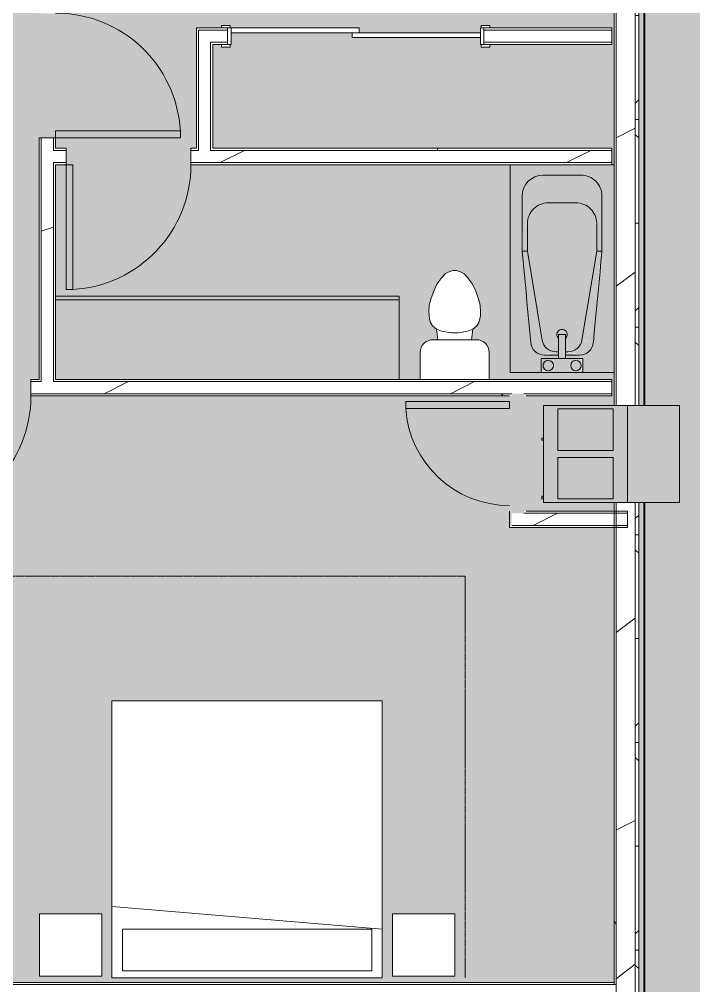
# Model space of a CAD drawing. Header units: inches. Extents: x -9418 to 110693, y 8585 to 209374.
# Drawn here: x -2242.5 to -2047.8, y 11685.1 to 11964.2 of the extents above; entities that cross this region are included whole.
import ezdxf

# ---------------------------------------------------------------- set-up
doc = ezdxf.new("R2010")
doc.units = ezdxf.units.IN
doc.header["$MEASUREMENT"] = 0
doc.linetypes.add('Dash 1_16_', pattern=[0.125, 0.0625, -0.0625])
for name, color, linetype, lineweight in [('0-1', 7, 'Continuous', 5), ('0-3', 7, 'Continuous', 9), ('A-AREA-PATT-2', 254, 'Continuous', 9), ('A-DOOR-1', 7, 'Continuous', 9), ('A-DOOR-FRAM-1', 7, 'Continuous', 9), ('A-FLOR-1', 192, 'Continuous', 5), ('A-WALL', 113, 'Continuous', 9), ('A-WALL-1', 113, 'Continuous', 15), ('A-WALL-2', 10, 'Continuous', 15), ('A-WALL-3', 7, 'Continuous', 9), ('A-WALL-4', 113, 'Continuous', 5), ('A-WALL-PATT-1', 7, 'Continuous', 9), ('A-WALL-PATT-2', 8, 'Continuous', 9), ('A-WALL-PATT-3', 111, 'Continuous', 9), ('I-FURN-1', 7, 'Continuous', 9), ('I-FURN-HDLN-1', 253, 'Dash 1_16_', 9), ('I-WALL-1', 2, 'Continuous', 15), ('M-EQPM-1', 8, 'Continuous', 9), ('M-EQPM-2', 7, 'Continuous', 9), ('P-SANR-FIXT-1', 7, 'Continuous', 9), ('P-SANR-FIXT-2', 8, 'Continuous', 9), ('Q-CASE-1', 9, 'Continuous', 9), ('Q-CASE-2', 10, 'Continuous', 15), ('Q-CASE-3', 7, 'Continuous', 9)]:
    doc.layers.add(name, color=color, linetype=linetype, lineweight=lineweight)
pattern_1 = [(0, (0, 0), (192, 48), [7.92, -136.08, 7.92, -136.08, -768]), (0, (0, 0), (192, 48), [-288, 7.92, -280.08, 7.92, -136.08, -336]), (0, (0, 0), (192, 48), [-720, 7.92, -88.08, 7.92, -232.08]), (120, (72, 24), (-137.56922, 142.27688), [7.92, -136.08, 7.92, -136.08, -768]), (120, (72, 24), (-137.56922, 142.27688), [-288, 7.92, -280.08, 7.92, -136.08, -336]), (120, (72, 24), (-137.56922, 142.27688), [-720, 7.92, -88.08, 7.92, -232.08]), (240, (96, 120), (-54.43078, -190.27688), [7.92, -136.08, 7.92, -136.08, -768]), (240, (96, 120), (-54.43078, -190.27688), [-288, 7.92, -280.08, 7.92, -136.08, -336]), (240, (96, 120), (-54.43078, -190.27688), [-720, 7.92, -88.08, 7.92, -232.08])]
pattern_2 = [(216.87, (39.984, 99.96), (299.879643, 199.920536), [49.98, -449.82]), (206.565, (99.96, 69.97), (-99.95948, -99.9602), [111.759, -111.759]), (198.435, (99.96, 19.992), (-199.92005, -99.96009), [63.22, -252.881])]

# ---------------------------------------------------------------- blocks, each defined once
blk = doc.blocks.new('Single-Flush - 36_ x 84_-1372839-SITE PLAN - TOPO WITH IMAGERY')
at = {"layer": 'A-DOOR-1'}
for p, q in [((16, 2.37), (16, 38.39)), ((18, 38.39), (16, 38.39)), ((18, 2.37), (18, 38.39)), ((18, 2.37), (16, 2.37))]:
    blk.add_line(p, q, dxfattribs=at)
blk.add_arc((18, 2.37), 36.07, 93.1789, 180, dxfattribs=at)
blk = doc.blocks.new('Bed-Standard - King 78_ x 80_-1379907-SITE PLAN - TOPO WITH IMAGERY')
at = {"layer": 'I-FURN-1'}
for p, q in [((-28.31, 41.8), (49.69, 41.8)), ((-28.31, -38.2), (-28.31, 41.8)), ((49.69, 41.8), (49.69, -38.2)), ((49.69, -24.2), (-28.31, -17.63)), ((-25.31, -24.2), (46.69, -24.2)), ((-25.31, -36.2), (-25.31, -24.2)), ((46.69, -36.2), (46.69, -24.2)), ((-25.31, -36.2), (46.69, -36.2)), ((49.69, -38.2), (-28.31, -38.2))]:
    blk.add_line(p, q, dxfattribs=at)
at = {"layer": 'I-FURN-HDLN-1'}
for p, q in [((-64.31, 77.8), (73.69, 77.8)), ((-64.31, 55.8), (-64.31, 77.8)), ((73.69, 77.8), (73.69, -38.2)), ((-64.31, 19.8), (-64.31, 54.8)), ((-64.31, -38.2), (-64.31, -18.2))]:
    blk.add_line(p, q, dxfattribs=at)
blk = doc.blocks.new('Table-Night Stand - 18_ x 18_ x 24_-1372838-SITE PLAN - TOPO WITH IMAGERY')
at = {"layer": 'I-FURN-1'}
for p, q in [((0.15, 0), (18.15, 0)), ((0.15, -18), (0.15, 0)), ((18.15, 0), (18.15, -18)), ((18.15, -18), (0.15, -18))]:
    blk.add_line(p, q, dxfattribs=at)
blk = doc.blocks.new('FOLDING_SLIDING CLOSET - 72_ x 80_-1372823-SITE PLAN - TOPO WITH IMAGERY')
at = {"layer": 'A-DOOR-1'}
for p, q in [((-36.25, 3), (-38.75, 3)), ((-38.75, 3), (-38.75, 2.25)), ((-36.25, 2.25), (-36.25, 3)), ((38.75, 3), (36.25, 3)), ((36.25, 3), (36.25, 2.25)), ((38.75, 2.25), (38.75, 3)), ((-38.75, 2.25), (-36.25, 2.25)), ((1, 2.25), (-36, 2.25)), ((-36, 2.25), (-36, 0.87)), ((-36, 0.87), (1, 0.87)), ((36, 0.87), (-1, 0.87)), ((-1, 0.87), (-1, -0.5)), ((1, 0.87), (1, 2.25)), ((36, -0.5), (36, 0.87)), ((36.25, 2.25), (38.75, 2.25)), ((-36.25, -2.5), (-38.75, -2.5)), ((-38.75, -2.5), (-38.75, -3.25)), ((-36.25, -3.25), (-36.25, -2.5)), ((-1, -0.5), (36, -0.5)), ((38.75, -2.5), (36.25, -2.5)), ((36.25, -2.5), (36.25, -3.25)), ((38.75, -3.25), (38.75, -2.5)), ((-38.75, -3.25), (-36.25, -3.25)), ((36.25, -3.25), (38.75, -3.25))]:
    blk.add_line(p, q, dxfattribs=at)
at = {"layer": 'A-DOOR-FRAM-1'}
for p, q in [((-36, 2.25), (-37, 2.25)), ((-37, 2.25), (-37, -2.5)), ((-36, -2.5), (-36, 2.25)), ((36, 2.25), (36, -2.5)), ((37, 2.25), (36, 2.25)), ((37, -2.5), (37, 2.25)), ((-37, -2.5), (-36, -2.5)), ((36, -2.5), (37, -2.5))]:
    blk.add_line(p, q, dxfattribs=at)
blk = doc.blocks.new('Toilet-Domestic-3D - Toilet-Domestic-3D-1372870-SITE PLAN - TOPO WITH IMAGERY')
at = {"layer": 'P-SANR-FIXT-1'}
for p, q in [((-2.74, 11), (-1.87, 11.5)), ((-1.87, 11.5), (-0.5, 12)), ((-0.5, 12), (0.5, 12)), ((0.5, 12), (1.87, 11.5)), ((1.87, 11.5), (2.74, 11)), ((-5.13, 8), (-3.74, 10)), ((-3.74, 10), (-2.74, 11)), ((2.74, 11), (3.74, 10)), ((3.74, 10), (5.13, 8)), ((-6.79, 4), (-6.06, 6)), ((-6.06, 6), (-5.13, 8)), ((5.13, 8), (6.06, 6)), ((6.06, 6), (6.79, 4)), ((-7.33, 1.99), (-6.79, 4)), ((6.79, 4), (7.33, 1.99)), ((-7.5, 0), (-7.33, 1.99)), ((7.33, 1.99), (7.5, 0)), ((-7.41, -1), (-7.5, 0)), ((-7.24, -2), (-7.41, -1)), ((-6.97, -3), (-7.24, -2)), ((7.24, -2), (6.97, -3)), ((7.41, -1), (7.24, -2)), ((7.5, 0), (7.41, -1)), ((-6.4, -4), (-6.97, -3)), ((-5.21, -5), (-6.4, -4)), ((-3.84, -5.5), (-5.21, -5)), ((-4.86, -8.02), (-5.21, -5)), ((-1, -6), (-3.84, -5.5)), ((3.84, -5.5), (1, -6)), ((5.21, -5), (3.84, -5.5)), ((4.86, -8.02), (5.21, -5)), ((6.4, -4), (5.21, -5)), ((6.97, -3), (6.4, -4)), ((6.25, -8.02), (-6.25, -8.02)), ((1, -6), (-1, -6)), ((-9.98, -11.75), (-9.98, -19.48)), ((9.98, -19.48), (9.98, -11.75)), ((-9.98, -19.48), (9.98, -19.48))]:
    blk.add_line(p, q, dxfattribs=at)
for centre, start, end in [((-6.25, -11.75), 90, 180), ((6.25, -11.75), 0, 90)]:
    blk.add_arc(centre, 3.73, start, end, dxfattribs=at)
blk = doc.blocks.new('OD_CW_Base Cabinet - OD_CW_Base Cabinet-1420773-SITE PLAN - TOPO WITH IMAGERY')
at = {"layer": 'Q-CASE-1'}
for points in [[(86.22, -1), (99.95, -1), (99.95, 0), (0.74, 0), (0.74, -1), (86.09, -1)], [(8.21, -24), (99.95, -24), (99.95, -1), (0.74, -1), (0.74, -24), (1.77, -24)]]:
    blk.add_hatch(color=256, dxfattribs=at).paths.add_polyline_path(points, flags=0)
at = {"layer": 'Q-CASE-2'}
for p, q in [((0.74, -24), (0.74, 0)), ((0.74, 0), (99.95, 0)), ((99.95, 0), (99.95, -24)), ((99.95, -24), (0.74, -24))]:
    blk.add_line(p, q, dxfattribs=at)
at = {"layer": 'Q-CASE-3'}
for p, q in [((0.74, -1), (0.74, 0)), ((0.74, 0), (99.95, 0)), ((99.95, -1), (0.74, -1)), ((0.74, -24), (0.74, -1)), ((0.74, -1), (99.95, -1)), ((99.95, 0), (99.95, -1)), ((99.95, -1), (99.95, -24)), ((99.95, -24), (0.74, -24))]:
    blk.add_line(p, q, dxfattribs=at)
blk = doc.blocks.new('Bath Tub - Maestro - 60_x30_-1372872-SITE PLAN - TOPO WITH IMAGERY')
at = {"layer": 'P-SANR-FIXT-2'}
h = blk.add_hatch(color=256, dxfattribs=at)
h.paths.add_polyline_path([(0.7, -11.75), (1.25, -12.3), (0.93, -11.93)], flags=0)
h.paths.add_polyline_path([(0, -9), (0.55, -10.88), (0.5, -10.46), (0.17, -9.5)], flags=0)
h.paths.add_polyline_path([(0, -9), (3.07, -10.25), (3.5, -11), (4, -9), (1.61, -9.4), (0.55, -9.14)], flags=0)
h.paths.add_polyline_path([(4, -9), (3.3, -10.25), (2.57, -9.62), (2.75, -9.43), (3.5, -9.17)], flags=0)
h.paths.add_polyline_path([(0, -21), (0, -30), (60, -30), (60, 0), (0, 0), (0, -9), (4, -9), (4, -14), (5, -14), (5.21, -8.67), (5.83, -7.51), (6.79, -6.62), (7.98, -6.09), (11.56, -5.7), (35, -3.5), (52.04, -3.59), (54, -4.3), (55.6, -5.64), (56.64, -7.45), (57, -9.5), (56.8, -22.05), (56.2, -23.5), (54.91, -25), (54, -25.7), (52.55, -26.3), (51, -26.5), (32.07, -26.23), (7.36, -23.69), (6.27, -22.97), (5.48, -21.94), (5.05, -20.7), (5, -17.33), (5, -16), (4, -16), (4, -21), (0.55, -21)], flags=0)
h.paths.add_polyline_path([(4, -21), (3.34, -19.39), (3.5, -19.54), (3.91, -20.74)], flags=0)
h.paths.add_polyline_path([(0, -21), (2.39, -20.6), (2.57, -20.37), (2.17, -20.3), (0.55, -20.81)], flags=0)
h.paths.add_polyline_path([(1.61, -12.45), (2.57, -12.37), (2, -12.34)], flags=0)
for points in [[(6, -14), (10.94, -14), (10.94, -16), (6, -16), (6.24, -18.17), (7.49, -19.83), (8.69, -20.51), (9.35, -20.74), (35, -25), (44.55, -24.8), (46, -24.2), (47.24, -23.24), (48.2, -22), (48.8, -20.5), (49, -19), (48.8, -9.45), (48.12, -7.9), (47.24, -6.76), (46, -5.8), (44.55, -5.2), (43, -5), (35, -5), (8.03, -9.72), (6.59, -11.22), (6.12, -12.51), (6, -13.2)], [(8.63, -5.97), (9.35, -9.26), (35, -4.87), (35, -3.5), (8.84, -5.95)], [(35, -3.95), (35, -5), (44.22, -4.77), (51, -3.5), (35, -3.77), (35, -3.92)], [(43, -5), (44.87, -5.34), (46.03, -5.83), (47.28, -6.81), (48.47, -8.66), (48.9, -10.25), (49, -11), (57, -9.5), (56.64, -7.45), (55.6, -5.64), (54, -4.3), (52.04, -3.59), (50.51, -3.59), (43.06, -4.99)], [(5.05, -9.3), (5.81, -12.58), (6, -13.2), (6.6, -11.22), (7.49, -10.17), (8.69, -9.49), (9.35, -9.26), (8.63, -5.97), (7.36, -6.31), (6.27, -7.03), (5.48, -8.06), (5.21, -8.67)], [(49, -19), (57, -20.5), (56.91, -9.52), (49, -11)], [(4, -14), (4, -16), (10.94, -16), (10.94, -14), (5, -14)], [(43, -25), (51, -26.5), (52.55, -26.3), (54.53, -25.29), (55.42, -24.51), (56.24, -23.4), (56.93, -21), (56.8, -20.46), (49, -19), (48.61, -21), (48.16, -22.05), (47.03, -23.4), (45.24, -24.51), (44.55, -24.8), (43.06, -24.99)], [(8.63, -24.03), (35, -26.23), (34.79, -24.97), (9.35, -20.74), (8.65, -23.91)], [(35, -26.23), (35, -26.5), (49.91, -26.3), (43, -25), (35, -25), (35, -25.91)]]:
    blk.add_hatch(color=256, dxfattribs=at).paths.add_polyline_path(points, flags=0)
h = blk.add_hatch(color=256, dxfattribs=at)
h.paths.add_polyline_path([(0, -21), (4, -20.74), (4, -9), (0, -9), (0, -17.5)], flags=0)
h.paths.add_polyline_path([(0, -21), (1.25, -20.3), (0.7, -19.75), (0.43, -19.75), (0.17, -20.5)], flags=0)
h.paths.add_polyline_path([(0, -21), (0.94, -17.94), (1.61, -17.55), (2.57, -17.63), (3.06, -17.94), (3.45, -18.61), (3.5, -20.87), (1.61, -20.6), (0.55, -20.86)], flags=0)
h.paths.add_polyline_path([(0, -9), (0.7, -10.25), (1.43, -9.62), (1.25, -9.43), (0.55, -9.19)], flags=0)
h.paths.add_polyline_path([(0, -9), (2, -9.5), (4, -9), (3.06, -12.06), (2.39, -12.45), (1.61, -12.45), (0.94, -12.06), (0.46, -11), (0.14, -9.62)], flags=0)
h.paths.add_polyline_path([(2.39, -20.45), (3.91, -20.74), (3.3, -19.75), (2.57, -20.37)], flags=0)
h.paths.add_polyline_path([(2.39, -9.55), (3.06, -9.94), (3.57, -10.25), (4, -9), (2.54, -9.5)], flags=0)
h = blk.add_hatch(color=256, dxfattribs=at)
h.paths.add_polyline_path([(0.5, -19), (0.7, -19.75), (1.61, -20.45), (3.06, -20.06), (3.5, -19), (2.57, -17.7), (1.25, -17.7), (0.55, -18.91)], flags=0)
h.paths.add_polyline_path([(0.5, -11), (0.94, -11.93), (1.61, -12.45), (3.06, -12.06), (3.5, -11), (2.57, -9.68), (1.25, -9.76), (0.94, -9.94), (0.55, -10.88)], flags=0)
h = blk.add_hatch(color=256, dxfattribs=at)
h.paths.add_polyline_path([(5, -14), (6, -14), (5.76, -12.43), (5, -10.39), (5, -10.92)], flags=0)
h.paths.add_polyline_path([(5, -17.33), (5.13, -19.61), (6, -16), (5, -16)], flags=0)
h = blk.add_hatch(color=256, dxfattribs=at)
h.paths.add_polyline_path([(5.59, -18.12), (5.7, -18.78), (5.58, -18.45)], flags=0)
h.paths.add_polyline_path([(5.05, -20.7), (5.72, -22.32), (6.33, -23.02), (7.36, -23.69), (8.65, -23.91), (9.22, -20.7), (7.49, -19.83), (6.59, -18.77), (6.12, -17.49), (5.84, -17.33), (5.09, -20.45)], flags=0)
at = {"layer": 'P-SANR-FIXT-1'}
for p, q in [((60, 0), (0, 0)), ((0, 0), (0, -9)), ((60, -30), (60, 0)), ((35, -5), (9.35, -9.26)), ((35, -3.5), (51, -3.5)), ((35, -5), (35, -3.5)), ((43, -5), (35, -5)), ((4, -9), (0, -9)), ((0, -9), (0, -21)), ((4, -14), (4, -9)), ((5, -14), (5, -9.96)), ((49, -19), (49, -11)), ((57, -9.5), (57, -20.5)), ((6, -13.2), (6, -14)), ((4, -16), (4, -14)), ((4, -14), (10.94, -14)), ((4, -21), (4, -16)), ((10.94, -16), (4, -16)), ((5, -20.04), (5, -16)), ((6, -16), (6, -16.8)), ((10.94, -16), (10.94, -14)), ((0, -21), (0, -30)), ((0, -21), (4, -21)), ((9.35, -20.74), (35, -25)), ((35, -25), (35, -26.5)), ((35, -25), (43, -25)), ((51, -26.5), (35, -26.5)), ((0, -30), (60, -30))]:
    blk.add_line(p, q, dxfattribs=at)
at = {"layer": 'P-SANR-FIXT-1', "flags": 128}
for points in [[(8.63, -5.97), (11.56, -5.7), (14.49, -5.42), (17.42, -5.15), (20.35, -4.87), (23.28, -4.6), (26.21, -4.32), (29.14, -4.05), (32.07, -3.77), (35, -3.5)], [(35, -26.5), (32.07, -26.23), (29.14, -25.95), (26.21, -25.68), (23.28, -25.4), (20.35, -25.13), (17.42, -24.85), (14.49, -24.58), (11.56, -24.3), (8.63, -24.03)]]:
    blk.add_lwpolyline(points, dxfattribs=at)
at = {"layer": 'P-SANR-FIXT-1'}
for centre, radius, start, end in [((43, -11), 6, 360, 90), ((51, -9.5), 6, 0, 90), ((9, -9.96), 4, 95.3558, 180), ((2, -11), 1.5, 0, 180), ((2, -11), 1.5, 67.4616, 180), ((2, -11), 1.5, 180, 360), ((2, -11), 1.5, 180, 360), ((2, -11), 1.5, 0, 60), ((10, -13.2), 4, 99.4223, 180), ((10.94, -15), 1.5, 0, 135), ((10.94, -15), 1.5, 225, 360), ((2, -19), 1.5, 0, 180), ((2, -19), 1.5, 0, 180), ((2, -19), 1.5, 180, 360), ((2, -19), 1.5, 180, 360), ((10, -16.8), 4, 180, 260.5777), ((43, -19), 6, 270, 0), ((9, -20.04), 4, 180, 264.6442), ((51, -20.5), 6, 270, 0)]:
    blk.add_arc(centre, radius, start, end, dxfattribs=at)
blk = doc.blocks.new('HVAC_SPVU_AlliedAir_MGE4 - HVAC_SPVU_AlliedAir_MGE4-1372878-SITE PLAN - TOPO WITH IMAGERY')
at = {"layer": 'M-EQPM-1'}
h = blk.add_hatch(color=256, dxfattribs=at)
h.paths.add_polyline_path([(-14, -11.283), (-14, -12.125), (14, -12.125), (14, 12.125), (-14, 12.125), (-14, -11.277)], flags=0)
h.paths.add_polyline_path([(-13, 8), (-1, 8), (-1, -8), (-13, -8)], flags=0)
h.paths.add_polyline_path([(1, -8), (1, 8), (13, 8), (13, -8)], flags=0)
h = blk.add_hatch(color=256, dxfattribs=at)
h.paths.add_polyline_path([(-13, -8), (-1, -8), (-1, 8), (-13, 8)], flags=0)
h.paths.add_polyline_path([(1, -8), (13, -8), (13, 8), (1, 8)], flags=0)
blk.add_hatch(color=256, dxfattribs=at).paths.add_polyline_path([(-14, -27.125), (14, -27.125), (14, -12.125), (-14, -12.125), (-14, -16.875)], flags=0)
at = {"layer": 'M-EQPM-2'}
for p, q in [((-14, 12.125), (14, 12.125)), ((-14, 12.125), (-14, -12.125)), ((-13, 12.625), (-13, 12.125)), ((-12.25, 12.625), (-13, 12.625)), ((-13, 12.625), (-12.25, 12.625)), ((-12.25, 12.125), (-12.25, 12.625)), ((4, 12.625), (4, 12.125)), ((4.5, 12.625), (4, 12.625)), ((4, 12.625), (4.5, 12.625)), ((4.5, 12.125), (4.5, 12.625)), ((14, 12.125), (14, -12.125)), ((-1, 8), (-13, 8)), ((-13, 8), (-13, -8)), ((-1, -8), (-1, 8)), ((13, 8), (1, 8)), ((1, 8), (1, -8)), ((13, -8), (13, 8)), ((-13, -8), (-1, -8)), ((1, -8), (13, -8)), ((-14, -12.125), (-14, -27.125)), ((14, -12.125), (-14, -12.125)), ((14, -12.125), (14, -27.125)), ((14, -27.125), (-14, -27.125))]:
    blk.add_line(p, q, dxfattribs=at)
blk = doc.blocks.new('Single-Flush - 30_ x 84_-1372884-SITE PLAN - TOPO WITH IMAGERY')
at = {"layer": 'A-DOOR-1'}
for p, q in [((13, 2.375), (13, 32.375)), ((15, 32.375), (13, 32.375)), ((15, 2.375), (15, 32.375)), ((15, 2.375), (13, 2.375))]:
    blk.add_line(p, q, dxfattribs=at)
blk.add_arc((15, 2.375), 30.067, 93.81407, 180, dxfattribs=at)
blk = doc.blocks.new('1750 Ox - Unit Layouts_rvt-1-SITE PLAN - TOPO WITH IMAGERY')
at = {"layer": 'A-WALL-PATT-1'}
h = blk.add_hatch(dxfattribs=at)
h.set_pattern_fill('FP_1', color=256, style=0, pattern_type=2)
h.set_pattern_definition(pattern_1)
h.paths.add_polyline_path([(-2071.42, 11956.91), (-2071.42, 11957.54), (-2108.37, 11957.54), (-2108.37, 11956.91), (-2106.62, 11956.91)], flags=0)
h.paths.add_polyline_path([(-2186.99, 11956.91), (-2182.37, 11956.91), (-2182.37, 11957.54), (-2187.25, 11957.54), (-2187.25, 11956.91)], flags=0)
h = blk.add_hatch(dxfattribs=at)
h.set_pattern_fill('FP_1', color=256, style=0, pattern_type=2)
h.set_pattern_definition(pattern_1)
h.paths.add_polyline_path([(-2071.42, 11926.29), (-2071.42, 11926.91), (-2187.25, 11926.91), (-2187.25, 11926.29), (-2123.7, 11926.29)], flags=0)
h.paths.add_polyline_path([(-2230.98, 11926.29), (-2229, 11926.29), (-2229, 11926.91), (-2232.01, 11926.91), (-2232.01, 11926.29)], flags=0)
h.paths.add_polyline_path([(-2193, 11926.29), (-2190.75, 11926.29), (-2190.75, 11926.91), (-2193, 11926.91)], flags=0)
h = blk.add_hatch(dxfattribs=at)
h.set_pattern_fill('FP_1', color=256, style=0, pattern_type=2)
h.set_pattern_definition(pattern_1)
h.paths.add_polyline_path([(-2232.63, 11855.41), (-2100.32, 11855.41), (-2100.32, 11856.04), (-2239.19, 11856.04), (-2239.19, 11855.41)], flags=0)
h.paths.add_polyline_path([(-2071.42, 11855.41), (-2071.42, 11856.04), (-2096.82, 11856.04), (-2096.82, 11855.41), (-2091.17, 11855.41)], flags=0)
h.paths.add_polyline_path([(-2284.61, 11855.41), (-2281.94, 11855.41), (-2281.94, 11856.04), (-2289.44, 11856.04), (-2289.44, 11855.41), (-2287.69, 11855.41)], flags=0)
h.paths.add_polyline_path([(-2346.32, 11855.41), (-2339.44, 11855.41), (-2339.44, 11856.04), (-2346.94, 11856.04), (-2346.94, 11855.41)], flags=0)
h.paths.add_polyline_path([(-2276.77, 11855.41), (-2275.19, 11855.41), (-2275.19, 11856.04), (-2278.44, 11856.04), (-2278.44, 11855.41), (-2277.82, 11855.41)], flags=0)
at = {"layer": 'A-WALL-PATT-2'}
h = blk.add_hatch(dxfattribs=at)
h.set_pattern_fill('FP_2', color=256, style=0, pattern_type=2)
h.set_pattern_definition(pattern_2)
h.paths.add_polyline_path([(-2232.64, 11859.54), (-2232.63, 11859.54), (-2232.63, 11929.91), (-2236.13, 11929.91), (-2236.13, 11859.54)], flags=0)
h.paths.add_polyline_path([(-2232.63, 11965.91), (-2232.63, 12115.71), (-2236.13, 12115.71), (-2236.13, 11965.91)], flags=0)
h = blk.add_hatch(dxfattribs=at)
h.set_pattern_fill('FP_2', color=256, style=0, pattern_type=2)
h.set_pattern_definition(pattern_2)
h.paths.add_polyline_path([(-2108.37, 11957.54), (-2071.42, 11957.54), (-2071.42, 11961.04), (-2108.37, 11961.04)], flags=0)
h.paths.add_polyline_path([(-2187.1, 11957.54), (-2182.37, 11957.54), (-2182.37, 11961.04), (-2190.75, 11961.04), (-2190.75, 11957.54), (-2187.25, 11957.54)], flags=0)
h = blk.add_hatch(dxfattribs=at)
h.set_pattern_fill('FP_2', color=256, style=0, pattern_type=2)
h.set_pattern_definition(pattern_2)
h.paths.add_polyline_path([(-2232.63, 11922.79), (-2229, 11922.79), (-2229, 11926.29), (-2232.63, 11926.29)], flags=0)
h.paths.add_polyline_path([(-2123.7, 11922.79), (-2071.42, 11922.79), (-2071.42, 11926.29), (-2193, 11926.29), (-2193, 11922.79), (-2151.6, 11922.79)], flags=0)
h = blk.add_hatch(dxfattribs=at)
h.set_pattern_fill('FP_2', color=256, style=0, pattern_type=2)
h.set_pattern_definition(pattern_2)
h.paths.add_polyline_path([(-2143.05, 11856.04), (-2071.42, 11856.04), (-2071.42, 11859.54), (-2239.19, 11859.54), (-2239.19, 11856.04), (-2143.18, 11856.04)], flags=0)
h.paths.add_polyline_path([(-2289.44, 11856.04), (-2275.19, 11856.04), (-2275.19, 11859.54), (-2289.44, 11859.54)], flags=0)
h.paths.add_polyline_path([(-2339.44, 11856.04), (-2339.44, 11859.54), (-2350.44, 11859.54), (-2350.44, 11856.04), (-2346.94, 11856.04)], flags=0)
h = blk.add_hatch(dxfattribs=at)
h.set_pattern_fill('FP_2', color=256, style=0, pattern_type=2)
h.set_pattern_definition(pattern_2)
h.paths.add_polyline_path([(-2070.8, 11818.01), (-2070.8, 11821.51), (-2100.32, 11821.51), (-2100.32, 11818.01)], flags=0)
at = {"layer": 'A-WALL-2'}
for p, q in [((-2184.12, 11961.66), (-2191.37, 11961.66)), ((-2191.37, 11961.66), (-2191.37, 11961.04)), ((-2191.37, 11961.04), (-2191.37, 11956.91)), ((-2071.42, 11961.66), (-2106.62, 11961.66)), ((-2071.42, 11956.91), (-2071.42, 11961.66)), ((-2191.37, 11956.91), (-2191.37, 11926.91)), ((-2186.62, 11956.91), (-2184.12, 11956.91)), ((-2186.62, 11926.91), (-2186.62, 11956.91)), ((-2106.62, 11956.91), (-2071.42, 11956.91)), ((-2232.01, 11929.91), (-2236.76, 11929.91)), ((-2236.76, 11929.91), (-2236.76, 11860.16)), ((-2232.01, 11926.91), (-2232.01, 11929.91)), ((-2229, 11926.91), (-2232.01, 11926.91)), ((-2229, 11922.16), (-2229, 11926.91)), ((-2191.37, 11926.91), (-2193, 11926.91)), ((-2193, 11926.91), (-2193, 11922.16)), ((-2071.42, 11926.91), (-2186.62, 11926.91)), ((-2071.42, 11922.16), (-2071.42, 11926.91)), ((-2232.01, 11922.16), (-2229, 11922.16)), ((-2232.01, 11884.16), (-2232.01, 11922.16)), ((-2193, 11922.16), (-2100.8, 11922.16)), ((-2236.76, 11860.16), (-2239.19, 11860.16)), ((-2239.19, 11860.16), (-2239.19, 11855.41)), ((-2126.77, 11860.16), (-2132.8, 11860.16)), ((-2071.42, 11860.16), (-2106.82, 11860.16)), ((-2071.42, 11855.41), (-2071.42, 11860.16)), ((-2239.19, 11855.41), (-2100.95, 11855.41)), ((-2096.2, 11855.41), (-2071.42, 11855.41)), ((-2100.95, 11822.14), (-2100.95, 11818.01)), ((-2066.92, 11822.14), (-2096.2, 11822.14)), ((-2066.92, 11817.39), (-2066.92, 11822.14)), ((-2100.95, 11818.01), (-2100.95, 11817.39)), ((-2100.95, 11817.39), (-2066.92, 11817.39))]:
    blk.add_line(p, q, dxfattribs=at)
at = {"layer": 'A-WALL-3'}
for p, q in [((-2190.75, 11961.04), (-2182.37, 11961.04)), ((-2190.75, 11957.54), (-2190.75, 11961.04)), ((-2108.37, 11961.04), (-2071.42, 11961.04)), ((-2190.75, 11956.91), (-2190.75, 11957.54)), ((-2187.25, 11957.54), (-2182.37, 11957.54)), ((-2187.25, 11956.91), (-2187.25, 11957.54)), ((-2108.37, 11957.54), (-2071.42, 11957.54)), ((-2190.75, 11956.91), (-2190.75, 11926.91)), ((-2187.25, 11956.91), (-2187.25, 11926.91)), ((-2236.13, 11929.91), (-2236.13, 11860.16)), ((-2232.63, 11929.91), (-2232.63, 11926.29)), ((-2190.75, 11926.29), (-2190.75, 11926.91)), ((-2187.25, 11926.29), (-2187.25, 11926.91)), ((-2232.63, 11926.29), (-2232.01, 11926.29)), ((-2232.01, 11926.29), (-2229, 11926.29)), ((-2193, 11926.29), (-2190.75, 11926.29)), ((-2187.25, 11926.29), (-2071.42, 11926.29)), ((-2232.63, 11922.79), (-2232.01, 11922.79)), ((-2232.63, 11922.79), (-2232.63, 11860.16)), ((-2232.01, 11922.79), (-2229, 11922.79)), ((-2193, 11922.79), (-2071.42, 11922.79)), ((-2239.19, 11859.54), (-2236.13, 11859.54)), ((-2236.13, 11859.54), (-2236.13, 11860.16)), ((-2232.63, 11859.54), (-2232.63, 11860.16)), ((-2232.63, 11859.54), (-2071.42, 11859.54)), ((-2239.19, 11856.04), (-2100.32, 11856.04)), ((-2096.82, 11856.04), (-2071.42, 11856.04)), ((-2066.92, 11821.51), (-2096.82, 11821.51)), ((-2066.92, 11818.01), (-2100.32, 11818.01))]:
    blk.add_line(p, q, dxfattribs=at)
at = {"layer": '0-3'}
for name, p, rotation in [('Single-Flush - 36_ x 84_-1372839-SITE PLAN - TOPO WITH IMAGERY', (-2234.38, 11947.91), 269.9999999999972), ('Single-Flush - 36_ x 84_-1372839-SITE PLAN - TOPO WITH IMAGERY', (-2211, 11924.54), 180), ('Bath Tub - Maestro - 60_x30_-1372872-SITE PLAN - TOPO WITH IMAGERY', (-2100.8, 11862.16), 89.99999999999488), ('Single-Flush - 36_ x 84_-1372839-SITE PLAN - TOPO WITH IMAGERY', (-2257.19, 11857.79), 180), ('Single-Flush - 30_ x 84_-1372884-SITE PLAN - TOPO WITH IMAGERY', (-2098.57, 11838.78), 90), ('HVAC_SPVU_AlliedAir_MGE4 - HVAC_SPVU_AlliedAir_MGE4-1372878-SITE PLAN - TOPO WITH IMAGERY', (-2079.05, 11838.65), 90.00000000000449)]:
    blk.add_blockref(name, p, dxfattribs=dict(at, rotation=rotation))
for name, p in [('FOLDING_SLIDING CLOSET - 72_ x 80_-1372823-SITE PLAN - TOPO WITH IMAGERY', (-2145.37, 11959.41)), ('Toilet-Domestic-3D - Toilet-Domestic-3D-1372870-SITE PLAN - TOPO WITH IMAGERY', (-2116.8, 11879.64)), ('OD_CW_Base Cabinet - OD_CW_Base Cabinet-1420773-SITE PLAN - TOPO WITH IMAGERY', (-2232.74, 11884.16)), ('Bed-Standard - King 78_ x 80_-1379907-SITE PLAN - TOPO WITH IMAGERY', (-2187.42, 11725.53)), ('Table-Night Stand - 18_ x 18_ x 24_-1372838-SITE PLAN - TOPO WITH IMAGERY', (-2236.81, 11705.83)), ('Table-Night Stand - 18_ x 18_ x 24_-1372838-SITE PLAN - TOPO WITH IMAGERY', (-2134.88, 11705.83))]:
    blk.add_blockref(name, p, dxfattribs=at)

msp = doc.modelspace()

# ---------------------------------------------------------------- hatches: boundary and pattern name
at = {"layer": 'A-AREA-PATT-2'}
h = msp.add_hatch(color=256, dxfattribs=at)
h.paths.add_polyline_path([(-2349.32, 11684.74), (-2347.57, 11684.74), (-2347.57, 11685.36), (-2346.94, 11685.36), (-2346.94, 11685.99), (-2349.32, 11685.99), (-2349.32, 11685.36)], flags=0)
h.paths.add_polyline_path([(-2346.32, 11685.99), (-2344.57, 11685.99), (-2344.57, 11715.99), (-2284.57, 11715.99), (-2284.57, 11685.99), (-2282.57, 11685.99), (-2282.57, 11722.01), (-2290.3, 11722.01), (-2292.16, 11722.51), (-2293.52, 11723.88), (-2294.02, 11725.74), (-2294.02, 11727.13), (-2297.05, 11726.78), (-2298.05, 11725.59), (-2300.05, 11724.75), (-2302.05, 11724.49), (-2304.92, 11724.9), (-2308.05, 11725.93), (-2310.43, 11727.13), (-2313.05, 11729.25), (-2314.05, 11731.49), (-2314.05, 11732.49), (-2313.05, 11734.73), (-2311.43, 11736.15), (-2309.87, 11737.2), (-2306.05, 11738.78), (-2304.04, 11739.32), (-2301.05, 11739.4), (-2298.73, 11738.78), (-2298.05, 11738.39), (-2297.05, 11737.2), (-2294.02, 11736.85), (-2293.89, 11739.2), (-2292.93, 11740.87), (-2292.16, 11741.47), (-2290.3, 11741.97), (-2282.57, 11741.97), (-2282.57, 11747.99), (-2306.57, 11747.99), (-2306.57, 11809.24), (-2346.32, 11809.24), (-2346.32, 11805.61), (-2351.07, 11805.61), (-2351.07, 11860.16), (-2341.19, 11860.16), (-2341.19, 11860.91), (-2338.69, 11860.91), (-2338.44, 11860.16), (-2313.44, 11860.16), (-2313.44, 11858.79), (-2290.44, 11858.79), (-2290.19, 11860.91), (-2287.69, 11860.91), (-2287.69, 11860.16), (-2275.19, 11860.16), (-2275.19, 11855.41), (-2277.82, 11855.41), (-2277.82, 11802.92), (-2249.69, 11802.92), (-2249.69, 11802.3), (-2253.19, 11802.28), (-2253.19, 11798.8), (-2253.82, 11798.8), (-2253.82, 11798.17), (-2277.82, 11798.17), (-2277.82, 11685.99), (-2070.8, 11685.99), (-2070.8, 11817.39), (-2100.95, 11817.39), (-2100.95, 11818.01), (-2100.32, 11818.01), (-2100.32, 11821.51), (-2096.82, 11821.51), (-2096.82, 11822.14), (-2070.8, 11822.14), (-2070.8, 11824.65), (-2091.17, 11824.65), (-2091.17, 11852.65), (-2070.8, 11852.65), (-2070.8, 11862.16), (-2100.8, 11862.16), (-2100.8, 11922.16), (-2193, 11922.16), (-2193, 11926.91), (-2191.37, 11926.91), (-2191.37, 11961.66), (-2184.12, 11961.66), (-2184.12, 11962.41), (-2181.62, 11962.41), (-2181.37, 11961.66), (-2144.37, 11961.66), (-2144.37, 11960.29), (-2109.37, 11960.29), (-2109.12, 11962.41), (-2106.62, 11962.41), (-2106.62, 11961.66), (-2071.42, 11961.66), (-2071.42, 11956.91), (-2106.62, 11956.91), (-2106.62, 11956.16), (-2109.12, 11956.16), (-2109.37, 11958.91), (-2146.37, 11958.91), (-2146.37, 11960.29), (-2181.37, 11960.29), (-2181.62, 11956.16), (-2184.12, 11956.16), (-2184.12, 11956.91), (-2186.62, 11956.91), (-2186.62, 11926.91), (-2071.42, 11926.91), (-2071.42, 11922.16), (-2070.8, 11922.16), (-2070.8, 12009.58), (-2067.42, 12009.58), (-2067.42, 12115.96), (-2105.35, 12115.96), (-2105.35, 12118.71), (-2177.12, 12118.71), (-2177.34, 12119.28), (-2215.34, 12119.12), (-2215.34, 12115.9), (-2292.51, 12115.9), (-2292.51, 12119.28), (-2330.54, 12119.28), (-2330.54, 12115.9), (-2369.31, 12115.9), (-2369.31, 12119.28), (-2407.34, 12119.28), (-2407.34, 12115.9), (-2437.3, 12115.9), (-2437.3, 12082.53), (-2442.92, 12082.53), (-2442.92, 11936.16), (-2361.04, 11936.16), (-2361.04, 11949.82), (-2344.54, 11949.71), (-2344.54, 11936.16), (-2337.04, 11936.16), (-2337.04, 11949.82), (-2320.54, 11949.71), (-2320.54, 11936.16), (-2313.04, 11936.16), (-2313.04, 11949.82), (-2296.54, 11949.71), (-2296.54, 11936.16), (-2290.35, 11936.16), (-2290.35, 11900.16), (-2347.44, 11900.16), (-2347.64, 11898.54), (-2371.27, 11898.74), (-2371.44, 11900.16), (-2418.92, 11900.16), (-2418.92, 11870.16), (-2418.55, 11870.16), (-2418.55, 11846.16), (-2418.92, 11846.16), (-2418.92, 11842.91), (-2410.92, 11842.91), (-2410.92, 11807.16), (-2413.66, 11807.16), (-2413.66, 11801.78), (-2418.41, 11801.78), (-2418.41, 11802.41), (-2442.92, 11802.41), (-2442.92, 11771.14), (-2418.41, 11771.14), (-2418.41, 11771.78), (-2413.66, 11771.78), (-2413.66, 11766.39), (-2442.92, 11766.39), (-2442.92, 11748.39), (-2443.92, 11748.39), (-2444.17, 11746.39), (-2445.86, 11746.39), (-2445.86, 11710.39), (-2443.92, 11710.39), (-2443.92, 11708.39), (-2351.07, 11708.19), (-2351.07, 11769.61), (-2346.32, 11769.61), (-2346.32, 11689.49)], flags=0)
h.paths.add_polyline_path([(-2215.73, 11687.33), (-2215.73, 11767.33), (-2137.73, 11767.33), (-2137.73, 11687.33), (-2198.86, 11687.33)], flags=0)
h.paths.add_polyline_path([(-2121.59, 11687.83), (-2134.73, 11687.83), (-2134.73, 11705.83), (-2116.73, 11705.83), (-2116.73, 11687.83), (-2121.49, 11687.83)], flags=0)
h.paths.add_polyline_path([(-2230.98, 11687.83), (-2236.66, 11687.83), (-2236.66, 11705.83), (-2218.66, 11705.83), (-2218.66, 11687.83)], flags=0)
h.paths.add_polyline_path([(-2289.62, 11695.29), (-2289.78, 11696.64), (-2289.72, 11695.94)], flags=0)
h.paths.add_polyline_path([(-2253.82, 11705.58), (-2254.57, 11705.58), (-2254.57, 11708.08), (-2251.82, 11708.33), (-2251.82, 11745.33), (-2250.44, 11745.33), (-2250.71, 11780.33), (-2254.57, 11780.58), (-2254.57, 11783.08), (-2253.82, 11783.08), (-2253.82, 11781.33), (-2249.07, 11781.33), (-2249.07, 11783.08), (-2248.32, 11783.08), (-2248.32, 11780.58), (-2249.07, 11780.33), (-2249.07, 11743.33), (-2250.44, 11743.26), (-2250.44, 11708.33), (-2248.32, 11708.08), (-2248.32, 11705.58), (-2249.07, 11705.58), (-2249.07, 11707.33), (-2253.82, 11707.33)], flags=0)
h.paths.add_polyline_path([(-2443.92, 11710.39), (-2443.92, 11712.14), (-2407.92, 11712.14), (-2407.92, 11710.39), (-2443.55, 11710.39)], flags=0)
h.paths.add_polyline_path([(-2440.92, 11807.16), (-2441.02, 11842.91), (-2442.92, 11842.91), (-2442.92, 11807.16)], flags=0)
h.paths.add_polyline_path([(-2282.57, 11813.99), (-2282.57, 11855.41), (-2287.69, 11855.41), (-2287.69, 11854.66), (-2290.19, 11854.66), (-2290.44, 11857.41), (-2315.44, 11857.41), (-2315.44, 11858.79), (-2338.44, 11858.79), (-2338.69, 11854.66), (-2341.19, 11854.66), (-2341.19, 11855.41), (-2346.32, 11855.41), (-2346.32, 11813.99), (-2284.61, 11813.99)], flags=0)
h.paths.add_polyline_path([(-2210.11, 11855.41), (-2239.19, 11855.41), (-2239.19, 11860.16), (-2236.76, 11860.16), (-2236.76, 11929.91), (-2232.01, 11929.91), (-2232.01, 11926.91), (-2229, 11926.91), (-2229, 11922.16), (-2232.01, 11922.16), (-2232.01, 11884.16), (-2132.8, 11884.16), (-2132.7, 11860.16), (-2126.77, 11860.16), (-2126.77, 11867.89), (-2126.28, 11869.75), (-2124.91, 11871.12), (-2123.05, 11871.62), (-2121.66, 11871.62), (-2122.01, 11874.64), (-2123.2, 11875.64), (-2124.03, 11877.64), (-2124.3, 11879.64), (-2124.12, 11881.63), (-2122.86, 11885.64), (-2121.93, 11887.64), (-2119.54, 11890.64), (-2117.3, 11891.64), (-2116.3, 11891.64), (-2114.06, 11890.64), (-2113.06, 11889.64), (-2111.67, 11887.64), (-2110.01, 11883.64), (-2109.47, 11881.63), (-2109.39, 11878.64), (-2109.83, 11876.64), (-2110.4, 11875.64), (-2111.59, 11874.64), (-2111.94, 11871.62), (-2109.58, 11871.49), (-2107.91, 11870.53), (-2107.32, 11869.75), (-2106.82, 11867.89), (-2106.82, 11860.16), (-2071.42, 11860.16), (-2071.42, 11855.41), (-2096.82, 11855.41), (-2096.82, 11856.04), (-2100.32, 11856.04), (-2100.32, 11855.41), (-2169.57, 11855.41)], flags=0)
h.paths.add_polyline_path([(-2080.75, 11867.16), (-2081.19, 11867.38), (-2080.93, 11867.22)], flags=0)
h.paths.add_polyline_path([(-2232.63, 11965.91), (-2236.76, 11965.91), (-2236.76, 12115.71), (-2232.01, 12115.71), (-2232.01, 11965.91)], flags=0)
h.paths.add_polyline_path([(-2210.82, 11992.78), (-2228.82, 11992.78), (-2228.82, 12010.78), (-2210.82, 12010.78), (-2210.82, 12009.39)], flags=0)
h.paths.add_polyline_path([(-2332.37, 12006.69), (-2363.37, 12006.69), (-2363.37, 12012.69), (-2364.37, 12012.69), (-2364.37, 12084.69), (-2363.37, 12084.69), (-2363.37, 12090.69), (-2328.37, 12090.69), (-2328.37, 12006.69), (-2329.28, 12006.69)], flags=0)
h.paths.add_polyline_path([(-2441.37, 12009.18), (-2441.49, 12009.18), (-2441.37, 12081.18), (-2425.37, 12081.18), (-2425.37, 12063.18), (-2429.37, 12063.18), (-2429.37, 12027.18), (-2425.37, 12027.18), (-2425.37, 12009.18), (-2429.37, 12009.18)], flags=0)
h.paths.add_polyline_path([(-2229.32, 12013.71), (-2229.32, 12091.71), (-2149.32, 12091.71), (-2149.32, 12013.71), (-2228.82, 12013.71)], flags=0)
h.paths.add_polyline_path([(-2379.37, 12015.69), (-2409.37, 12015.69), (-2409.37, 12075.69), (-2379.37, 12075.69), (-2379.37, 12020.26)], flags=0)
h.paths.add_polyline_path([(-2228.82, 12094.71), (-2228.82, 12112.71), (-2210.82, 12112.71), (-2210.82, 12094.71)], flags=0)
at = {"layer": 'A-FLOR-1'}
h = msp.add_hatch(color=256, dxfattribs=at)
h.paths.add_polyline_path([(-2552.8, 9897.39), (-2253.92, 9897.39), (-2253.92, 9914.19), (-2330.35, 9914.19), (-2330.35, 9954.8), (-2561.12, 9954.8), (-2561.12, 9974.38), (-2637.92, 9974.38), (-2637.92, 9914.19), (-2752.75, 9914.19), (-2752.75, 9954.8), (-2945.12, 9954.8), (-2945.12, 9897.39), (-2660.08, 9897.39)], flags=0)
h.paths.add_polyline_path([(-3137.12, 9897.39), (-3137.12, 9954.8), (-3213.92, 9954.8), (-3213.92, 9914.19), (-3328.75, 9914.19), (-3328.75, 9954.8), (-3367.52, 9954.8), (-3367.52, 9974.38), (-3445.07, 9974.38), (-3445.02, 9968.19), (-3444.32, 9968.19), (-3444.32, 9914.19), (-3559.15, 9914.19), (-3559.15, 9968.19), (-3558.4, 9968.19), (-3558.4, 9974.38), (-3566.79, 9974.38), (-3566.79, 9963.56), (-3594.79, 9963.56), (-3594.79, 9974.38), (-3751.52, 9974.38), (-3751.52, 9897.39), (-3196.46, 9897.39)], flags=0)
h.paths.add_polyline_path([(-2061.92, 9897.39), (-1941.22, 9897.39), (-1941.22, 12088.59), (-2061.92, 12088.59), (-2061.92, 11852.65), (-2051.92, 11852.65), (-2051.92, 11824.65), (-2061.92, 11824.65), (-2061.92, 11541.33), (-2051.92, 11541.33), (-2051.92, 11513.33), (-2061.92, 11513.33), (-2062.17, 11241.58), (-2215.52, 11241.58), (-2215.52, 11164.59), (-2369.12, 11164.59), (-2369.12, 11241.58), (-2451.85, 11241.58), (-2451.85, 11235.39), (-2451.1, 11235.39), (-2451.1, 11181.39), (-2484.32, 11181.39), (-2484.32, 11164.59), (-2637.92, 11164.59), (-2637.92, 11241.58), (-2714.72, 11241.58), (-2714.72, 11164.59), (-2868.32, 11164.59), (-2868.32, 11241.58), (-2983.52, 11241.58), (-2983.52, 11164.59), (-3137.12, 11164.59), (-3137.12, 11241.58), (-3213.92, 11241.58), (-3213.92, 11164.59), (-3367.52, 11164.59), (-3367.71, 11241.58), (-3400.05, 11241.58), (-3400.05, 11049.39), (-2983.52, 11049.39), (-2983.52, 10857.58), (-2868.32, 10857.58), (-2868.32, 10934.19), (-2714.72, 10934.19), (-2714.72, 10857.58), (-2637.92, 10857.58), (-2637.92, 10934.19), (-2484.32, 10934.19), (-2484.32, 10917.39), (-2451.1, 10917.39), (-2451.1, 10863.39), (-2451.85, 10863.39), (-2451.85, 10857.58), (-2369.12, 10857.58), (-2369.12, 10934.19), (-2215.52, 10934.19), (-2215.52, 10857.58), (-2061.92, 10857.33), (-2061.92, 10585.45), (-2051.92, 10585.45), (-2051.92, 10557.45), (-2061.92, 10557.45), (-2061.92, 10274.13), (-2051.92, 10274.13), (-2051.92, 10246.13), (-2061.92, 10246.13), (-2061.92, 9907.39)], flags=0)
at = {"layer": 'A-WALL-4'}
h = msp.add_hatch(color=256, dxfattribs=at)
h.paths.add_polyline_path([(-2062.17, 11243.33), (-2062.17, 11513.33), (-2063.67, 11513.33), (-2063.67, 11243.33)], flags=0)
h.paths.add_polyline_path([(-2063.67, 11541.33), (-2062.17, 11541.33), (-2062.17, 11824.65), (-2063.67, 11824.65), (-2063.67, 11581.29)], flags=0)
h.paths.add_polyline_path([(-2063.67, 11852.65), (-2062.17, 11852.65), (-2062.17, 12009.58), (-2063.67, 12009.58), (-2063.67, 11864.73)], flags=0)
h = msp.add_hatch(color=256, dxfattribs=at)
h.paths.add_polyline_path([(-2062.17, 11241.83), (-2061.92, 11241.83), (-2062.17, 11243.33)], flags=0)
h.paths.add_polyline_path([(-2062.17, 11541.33), (-2061.92, 11541.33), (-2062.17, 11581.29)], flags=0)
h.paths.add_polyline_path([(-2062.17, 11852.65), (-2061.92, 11852.65), (-2062.17, 11864.73)], flags=0)
at = {"layer": 'A-WALL-PATT-3'}
h = msp.add_hatch(dxfattribs=at)
h.set_pattern_fill('FP_1', color=256, style=0, pattern_type=2)
h.set_pattern_definition(pattern_1)
h.paths.add_polyline_path([(-2070.17, 11250.45), (-2070.17, 11513.33), (-2070.8, 11513.33), (-2070.8, 11250.45)], flags=0)
h.paths.add_polyline_path([(-2070.6, 11541.33), (-2070.17, 11541.33), (-2070.17, 11680.61), (-2070.8, 11680.61), (-2070.8, 11541.33)], flags=0)
h.paths.add_polyline_path([(-2070.17, 11685.36), (-2070.17, 11824.65), (-2070.8, 11824.65), (-2070.8, 11685.36)], flags=0)
h.paths.add_polyline_path([(-2070.17, 11852.65), (-2070.17, 12009.58), (-2070.8, 12009.58), (-2070.8, 11852.65), (-2070.48, 11852.65)], flags=0)
h = msp.add_hatch(dxfattribs=at)
h.set_pattern_fill('FP_2', color=256, style=0, pattern_type=2)
h.set_pattern_definition(pattern_2)
h.paths.add_polyline_path([(-2068.51, 11249.83), (-2064.67, 11249.83), (-2064.67, 11513.33), (-2070.17, 11513.33), (-2070.06, 11249.83), (-2068.75, 11249.83)], flags=0)
h.paths.add_polyline_path([(-2064.67, 11541.33), (-2064.67, 11824.65), (-2070.17, 11824.65), (-2070.06, 11541.33), (-2066.92, 11541.33)], flags=0)
h.paths.add_polyline_path([(-2070.06, 11852.65), (-2064.67, 11852.65), (-2064.67, 12009.58), (-2070.17, 12009.58), (-2070.17, 11852.65)], flags=0)
h = msp.add_hatch(dxfattribs=at)
h.set_pattern_fill('FP_3', color=256, style=0, pattern_type=2)
h.set_pattern_definition([(0, (0, 0), (0, 29.988), []), (315, (0, 0), (29.9884, 0), [42.409, -42.409]), (45, (0, 0), (29.9884, 0), [42.409, -42.409])])
h.paths.add_polyline_path([(-2064.67, 11244.33), (-2063.67, 11244.33), (-2063.67, 11513.33), (-2064.67, 11513.33), (-2064.67, 11249.83)], flags=0)
h.paths.add_polyline_path([(-2064.06, 11541.33), (-2063.67, 11541.33), (-2063.67, 11824.65), (-2064.67, 11824.65), (-2064.67, 11541.33)], flags=0)
h.paths.add_polyline_path([(-2064.47, 11852.65), (-2063.67, 11852.65), (-2063.67, 12009.58), (-2064.67, 12009.58), (-2064.67, 11852.65)], flags=0)

# ---------------------------------------------------------------- linework, layer by layer
at = {"layer": 'A-WALL'}
for p, q in [((-2070.17, 11852.65), (-2070.17, 12009.58)), ((-2064.67, 11852.65), (-2064.67, 12009.58)), ((-2063.67, 11852.65), (-2063.67, 12009.58)), ((-2062.17, 11852.65), (-2062.17, 12009.58)), ((-2070.17, 11541.33), (-2070.17, 11824.65)), ((-2064.67, 11541.33), (-2064.67, 11824.65)), ((-2063.67, 11541.33), (-2063.67, 11824.65)), ((-2062.17, 11541.33), (-2062.17, 11824.65)), ((-2070.17, 11685.36), (-2346.94, 11685.36)), ((-2070.8, 11685.36), (-2070.8, 11685.99))]:
    msp.add_line(p, q, dxfattribs=at)
at = {"layer": 'A-WALL-1'}
for p, q in [((-2070.8, 12009.58), (-2070.8, 11922.16)), ((-2061.92, 11852.65), (-2061.92, 12009.58)), ((-2070.8, 11862.16), (-2070.8, 11852.65)), ((-2070.8, 11824.65), (-2070.8, 11685.99)), ((-2061.92, 11541.33), (-2061.92, 11824.65))]:
    msp.add_line(p, q, dxfattribs=at)
at = {"layer": 'I-WALL-1'}
msp.add_line((-2070.8, 11685.99), (-2284.57, 11685.99), dxfattribs=at)

# ---------------------------------------------------------------- block references
at = {"layer": '0-1'}
msp.add_blockref('1750 Ox - Unit Layouts_rvt-1-SITE PLAN - TOPO WITH IMAGERY', (0, 0), dxfattribs=at)

doc.saveas('drawing.dxf')
